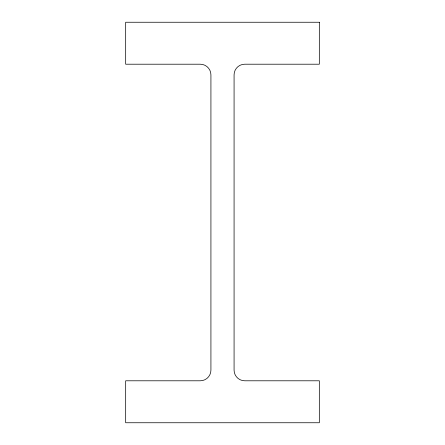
<?xml version="1.0" encoding="UTF-8"?>
<svg xmlns="http://www.w3.org/2000/svg" width="445" height="445" viewBox="0 0 445 445"><rect width="100%" height="100%" fill="white"/><g stroke="black" fill="none" stroke-linecap="round" stroke-linejoin="round"><path stroke-width="0.67" d="M319.326 22.25L125.674 22.25L125.674 64.208L200.256 64.208A10.663 10.663 0 0 1 210.924 74.871L210.924 370.129A10.663 10.663 0 0 1 200.256 380.792L125.674 380.792L125.674 422.75L319.326 422.75L319.326 380.792L244.744 380.792A10.663 10.663 0 0 1 234.076 370.129L234.076 74.871A10.663 10.663 0 0 1 244.744 64.208L319.326 64.208L319.326 22.25"/></g></svg>
